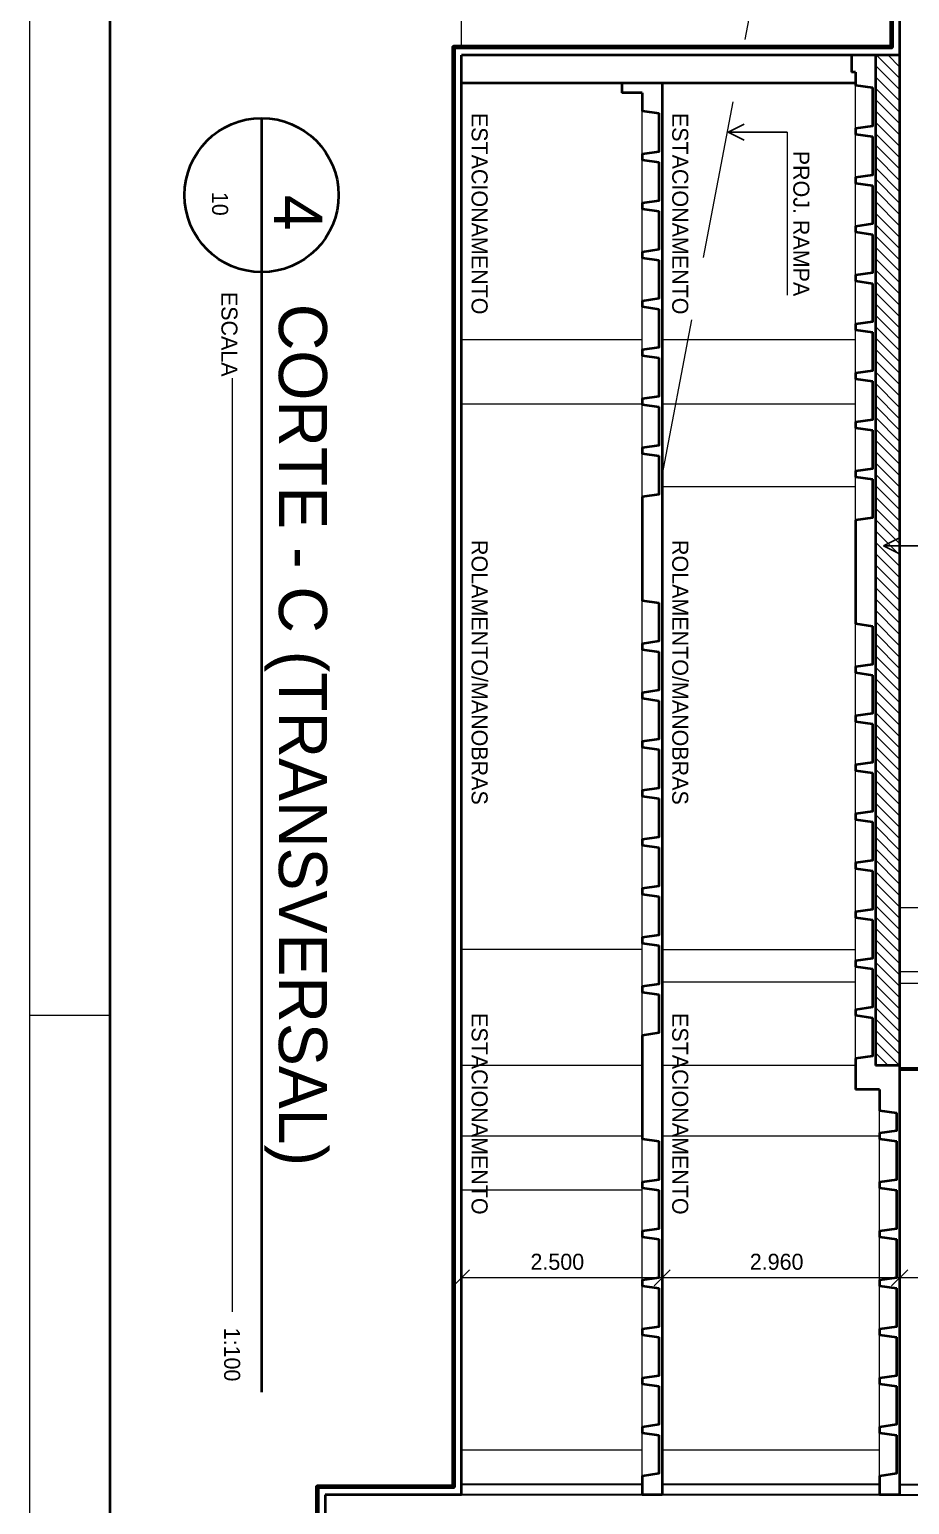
# Model space of a CAD drawing. Header units: metres. Extents: x -62 to 23, y -77 to 42.
# Drawn here: x -61.82 to -50.85, y -46.04 to -27.66 of the extents above; entities that cross this region are included whole.
import ezdxf
from ezdxf.enums import TextEntityAlignment as Align

# ---------------------------------------------------------------- set-up
doc = ezdxf.new("R2010")
doc.units = ezdxf.units.M
doc.header["$MEASUREMENT"] = 0
doc.linetypes.add('DGN Style 3', pattern=[2.76643, 1.976022, -0.790409])
for name, color, linetype, lineweight in [('1 - Eixos', 7, 'Continuous', 0), ('11 - Acabamentos', 7, 'Continuous', 0), ('21 - Hachuras', 7, 'Continuous', 0), ('5 - Laje em Corte', 7, 'Continuous', 0), ('7 - Alvenaria', 7, 'Continuous', 0), ('Level 1-1', 7, 'Continuous', 0), ('Level 11-1', 7, 'Continuous', 0), ('Level 12', 7, 'Continuous', 0), ('Level 41', 7, 'Continuous', 0), ('Level 42', 7, 'Continuous', 0), ('Level 63', 7, 'Continuous', 0)]:
    doc.layers.add(name, color=color, linetype=linetype, lineweight=lineweight)
doc.styles.add('Style-CIVIL', font='CIVIL.shx')
doc.styles.add('Style-INTL_ENGINEERING', font='INTL_ENGINEERING.shx')
doc.dimstyles.get("Standard").update_dxf_attribs({"dimtxt": 0.18, "dimasz": 0.18, "dimexe": 0.18, "dimexo": 0.0625, "dimgap": 0.09, "dimtad": 0, "dimtih": 1, "dimtoh": 1, "dimdec": 4, "dimzin": 1, "dimdsep": 46, "dimtxsty": 'Standard', "dimcen": 0, "dimadec": 0, "dimazin": 0, "dimtfac": 1, "dimtdec": 4, "dimtofl": 0, "dimtmove": 0, "dimatfit": 3, "dimfxl": 0, "dimtolj": 1, "dimtzin": 1, "dimarcsym": 0})

# ---------------------------------------------------------------- blocks, each defined once
blk = doc.blocks.new('*U46')
at = {"layer": 'Level 11-1', "color": 2, "linetype": 'Continuous', "lineweight": 40}
blk.add_line((-0.08778, -0.00076), (0.07094, -0.00076), dxfattribs=at)
at = {"layer": 'Level 11-1', "color": 2, "linetype": 'Continuous', "lineweight": 0}
blk.add_line((-0.0554, -0.00443), (0.06096, -0.00442), dxfattribs=at)
at = {"layer": 'Level 11-1', "color": 2, "linetype": 'Continuous', "lineweight": 40}
blk.add_circle((-0.07819, -0.00077), 0.0096, dxfattribs=at)
at = {"layer": 'Level 11-1', "color": 2, "linetype": 'Continuous', "lineweight": 40, "style": 'Style-INTL_ENGINEERING'}
blk.add_text('CORTE - C (TRANSVERSAL)', height=0.0059999, rotation=0.0007, dxfattribs=at).set_placement((-0.06465, 0.00138))
at = {"layer": 'Level 11-1', "color": 2, "linetype": 'Continuous', "lineweight": 13, "style": 'Style-INTL_ENGINEERING'}
blk.add_text('1:100', height=0.002, rotation=0.0007, dxfattribs=at).set_placement((0.06292, -0.00444), align=Align.MIDDLE_LEFT)
at = {"layer": 'Level 11-1', "color": 2, "linetype": 'Continuous', "lineweight": 0, "style": 'Style-INTL_ENGINEERING'}
blk.add_text('ESCALA', height=0.002, rotation=0.0007, dxfattribs=at).set_placement((-0.05558, -0.00478), align=Align.MIDDLE_RIGHT)
at = {"layer": 'Level 11-1', "color": 2, "linetype": 'Continuous', "lineweight": 40, "insert": (-0.07601, 0.00079), "char_height": 0.006, "attachment_point": 8, "rotation": 0.0007, "line_spacing_factor": 0.6, "style": 'Style-INTL_ENGINEERING'}
blk.add_mtext('4\\P', dxfattribs=at)
at = {"layer": 'Level 11-1', "color": 2, "linetype": 'Continuous', "lineweight": 13, "insert": (-0.07711, -0.00697), "char_height": 0.002, "attachment_point": 8, "rotation": 0.0007, "line_spacing_factor": 0.6, "style": 'Style-INTL_ENGINEERING'}
blk.add_mtext('10\\P', dxfattribs=at)
blk = doc.blocks.new('*D124')
at = {"layer": 'Defpoints'}
for p in [(-50.977, -43.215), (-47.737, -43.215), (-44.497, -43.68), (-50.977, -44.295)]:
    blk.add_point(p, dxfattribs=at)
at = {"layer": 'Level 1-1', "color": 2, "linetype": 'Continuous', "lineweight": 0}
for p, q in [((-51.077, -43.315), (-50.877, -43.115)), ((-50.977, -44.195), (-50.977, -43.115)), ((-44.397, -43.115), (-44.597, -43.315)), ((-44.497, -43.58), (-44.497, -43.115)), ((-44.497, -43.215), (-50.977, -43.215))]:
    blk.add_line(p, q, dxfattribs=at)
at = {"layer": 'Level 1-1', "color": 2, "linetype": 'Continuous', "lineweight": 0, "style": 'Style-CIVIL'}
blk.add_text('6.480', height=0.2, dxfattribs=at).set_placement((-48.125, -43.015), align=Align.MIDDLE_LEFT)
blk = doc.blocks.new('_Oblique')
at = {"color": 0, "linetype": 'ByBlock', "lineweight": -2}
blk.add_line((0.5, 0.5), (-0.5, -0.5), dxfattribs=at)
blk = doc.blocks.new('*D125')
at = {"layer": 'Defpoints'}
for p in [(-53.937, -43.215), (-52.457, -43.215), (-50.977, -44.295), (-53.937, -44.71)]:
    blk.add_point(p, dxfattribs=at)
at = {"layer": 'Level 1-1', "color": 2, "linetype": 'Continuous', "lineweight": 0}
for p, q in [((-54.037, -43.315), (-53.837, -43.115)), ((-53.937, -44.61), (-53.937, -43.115)), ((-50.877, -43.115), (-51.077, -43.315)), ((-50.977, -44.195), (-50.977, -43.115)), ((-50.977, -43.215), (-53.937, -43.215))]:
    blk.add_line(p, q, dxfattribs=at)
at = {"layer": 'Level 1-1', "color": 2, "linetype": 'Continuous', "lineweight": 0, "style": 'Style-CIVIL'}
blk.add_text('2.960', height=0.2, dxfattribs=at).set_placement((-52.845, -43.015), align=Align.MIDDLE_LEFT)
blk = doc.blocks.new('*D126')
at = {"layer": 'Defpoints'}
for p in [(-56.437, -43.215), (-55.187, -43.215), (-56.437, -44.71), (-53.937, -44.71)]:
    blk.add_point(p, dxfattribs=at)
at = {"layer": 'Level 1-1', "color": 2, "linetype": 'Continuous', "lineweight": 0}
for p, q in [((-56.537, -43.315), (-56.337, -43.115)), ((-56.437, -44.61), (-56.437, -43.115)), ((-53.837, -43.115), (-54.037, -43.315)), ((-53.937, -44.61), (-53.937, -43.115)), ((-53.937, -43.215), (-56.437, -43.215))]:
    blk.add_line(p, q, dxfattribs=at)
at = {"layer": 'Level 1-1', "color": 2, "linetype": 'Continuous', "lineweight": 0, "style": 'Style-CIVIL'}
blk.add_text('2.500', height=0.2, dxfattribs=at).set_placement((-55.578, -43.015), align=Align.MIDDLE_LEFT)
blk = doc.blocks.new('*D303')
at = {"layer": 'Defpoints'}
for p in [(-56.437, -26.861), (-53.707, -26.861), (-50.977, -27.246), (-56.437, -27.981)]:
    blk.add_point(p, dxfattribs=at)
at = {"layer": 'Level 1-1', "color": 2, "linetype": 'Continuous', "lineweight": 0}
for p, q in [((-56.537, -26.961), (-56.337, -26.761)), ((-56.437, -27.881), (-56.437, -26.761)), ((-50.877, -26.761), (-51.077, -26.961)), ((-50.977, -27.146), (-50.977, -26.761)), ((-50.977, -26.861), (-56.437, -26.861))]:
    blk.add_line(p, q, dxfattribs=at)
at = {"layer": 'Level 1-1', "color": 2, "linetype": 'Continuous', "lineweight": 0, "style": 'Style-CIVIL'}
blk.add_text('5.460', height=0.2, dxfattribs=at).set_placement((-54.095, -26.661), align=Align.MIDDLE_LEFT)
blk = doc.blocks.new('TerminatorOpen')
at = {"color": 0, "linetype": 'ByBlock', "lineweight": -2}
for q in [(-1, 0.5), (-1, 0), (-1, -0.5)]:
    blk.add_line((0, 0), q, dxfattribs=at)

msp = doc.modelspace()

# ---------------------------------------------------------------- hatches: boundary and pattern name
at = {"layer": '21 - Hachuras', "linetype": 'Continuous', "lineweight": 0}
h = msp.add_hatch(dxfattribs=at)
h.set_pattern_fill('_USER', color=8, style=0)
h.set_pattern_definition([(315, (-51.18562, -45.73762), (0.0707107, 0.0707107), [])])
h.paths.add_polyline_path([(-50.9773, -27.9814), (-51.2773, -27.9814), (-51.2773, -40.5695), (-50.9773, -40.5695)])

# ---------------------------------------------------------------- linework, layer by layer
at = {"layer": '11 - Acabamentos', "color": 30, "linetype": 'Continuous', "lineweight": 13}
msp.add_line((-50.9773, -39.5438), (-45.1173, -39.5438), dxfattribs=at)
at = {"layer": '11 - Acabamentos', "color": 30, "linetype": 'Continuous', "lineweight": 13, "flags": 128}
msp.add_lwpolyline([(-49.9773, -38.6031), (-49.9773, -39.4031), (-50.9773, -39.4031), (-50.9773, -38.6031)], close=True, dxfattribs=at)
at = {"layer": '21 - Hachuras', "color": 8, "linetype": 'Continuous', "lineweight": 0, "flags": 128}
msp.add_lwpolyline([(-50.9773, -27.9814), (-51.2773, -27.9814), (-51.2773, -40.5695), (-50.9773, -40.5695)], close=True, dxfattribs=at)
at = {"layer": '5 - Laje em Corte', "color": 240, "linetype": 'DGN Style 3', "lineweight": 0}
msp.add_line((-53.9373, -33.2207), (-51.9773, -22.9207), dxfattribs=at)
at = {"layer": '5 - Laje em Corte', "color": 1, "linetype": 'Continuous', "lineweight": 40}
for p, q in [((-50.9773, -27.0987), (-50.9773, -45.9206)), ((-56.4373, -45.9206), (-56.4373, -27.9814)), ((-50.9773, -27.9814), (-56.4373, -27.9814)), ((-51.5773, -27.9814), (-51.5773, -28.1945)), ((-51.2773, -27.9814), (-51.2773, -40.5695)), ((-51.5273, -28.1945), (-51.5773, -28.1945)), ((-51.5273, -28.3314), (-56.4373, -28.3314)), ((-54.4373, -28.3314), (-54.4373, -28.4514)), ((-54.1873, -28.4514), (-54.4373, -28.4514)), ((-53.9373, -28.3314), (-53.9373, -45.9206)), ((-50.9773, -40.5695), (-51.2773, -40.5695)), ((-51.2273, -40.8695), (-51.5273, -40.8695)), ((-56.4373, -45.9206), (-58.1373, -45.9206)), ((-58.1373, -45.9206), (-58.1373, -47.7845)), ((-53.9373, -45.9206), (-54.1873, -45.9206)), ((-50.9773, -45.9206), (-51.2273, -45.9206))]:
    msp.add_line(p, q, dxfattribs=at)
at = {"layer": '5 - Laje em Corte', "color": 1, "linetype": 'Continuous', "lineweight": 13}
for p, q in [((-51.5273, -40.4845), (-51.5273, -28.3545)), ((-54.1873, -33.4845), (-54.1873, -28.6745)), ((-54.1873, -40.1945), (-54.1873, -34.7745)), ((-51.2273, -45.6845), (-51.2273, -41.1295)), ((-54.1873, -45.6845), (-54.1873, -41.4845))]:
    msp.add_line(p, q, dxfattribs=at)
at = {"layer": '5 - Laje em Corte', "color": 1, "linetype": 'Continuous', "lineweight": 0}
for p, q in [((-54.1873, -31.5295), (-56.4373, -31.5295)), ((-51.5273, -31.5295), (-53.9373, -31.5295)), ((-54.1873, -32.3295), (-56.4373, -32.3295)), ((-51.5273, -32.3295), (-53.9373, -32.3295)), ((-51.5273, -39.1295), (-53.9373, -39.1295)), ((-51.5273, -39.5295), (-53.9373, -39.5295)), ((-54.1873, -40.5695), (-56.4373, -40.5695)), ((-51.5273, -40.5695), (-53.9373, -40.5695)), ((-54.1873, -41.4495), (-56.4373, -41.4495)), ((-51.2273, -41.4495), (-53.9373, -41.4495))]:
    msp.add_line(p, q, dxfattribs=at)
at = {"layer": '5 - Laje em Corte', "color": 7, "linetype": 'Continuous', "lineweight": 13}
for p, q in [((-51.5273, -33.3595), (-53.9373, -33.3595)), ((-54.1873, -39.1237), (-56.4373, -39.1237)), ((-54.1873, -42.1237), (-56.4373, -42.1237)), ((-54.1873, -45.3641), (-56.4373, -45.3641))]:
    msp.add_line(p, q, dxfattribs=at)
at = {"layer": '5 - Laje em Corte', "color": 1, "linetype": 'Continuous', "lineweight": 140, "flags": 128}
msp.add_lwpolyline([(-53.7129, -13.2486), (-53.7129, -17.4694), (-53.5629, -17.4694), (-53.5629, -19.851), (-51.0773, -19.851), (-51.0773, -20.6531), (-52.3773, -20.6531), (-52.3773, -24.6957), (-51.3273, -24.6957), (-51.3273, -27.1987), (-51.0773, -27.1987), (-51.0773, -27.8814), (-56.5373, -27.8814), (-56.5373, -45.8206), (-58.2373, -45.8206), (-58.2373, -47.8845), (-56.5373, -47.8845), (-56.5373, -56.2789), (-51.0773, -56.2789), (-51.0773, -59.3463), (-52.6538, -59.3463), (-52.6538, -65.9487)], dxfattribs=at)
at = {"layer": '5 - Laje em Corte', "color": 1, "linetype": 'Continuous', "lineweight": 40, "flags": 128}
for points in [[(-51.5273, -28.1945), (-51.5273, -28.3545), (-51.3173, -28.3845)], [(-54.1873, -28.4514), (-54.1873, -28.6745), (-53.9773, -28.7045)], [(-51.3173, -28.3845), (-51.3173, -28.8645), (-51.5273, -28.8945), (-51.5273, -28.9645), (-51.3173, -28.9945)], [(-53.9773, -28.7045), (-53.9773, -29.1845), (-54.1873, -29.2145), (-54.1873, -29.2845), (-53.9773, -29.3145)], [(-51.3173, -28.9945), (-51.3173, -29.4745), (-51.5273, -29.5045), (-51.5273, -29.5745), (-51.3173, -29.6045)], [(-53.9773, -29.3145), (-53.9773, -29.7945), (-54.1873, -29.8245), (-54.1873, -29.8945), (-53.9773, -29.9245)], [(-51.3173, -29.6045), (-51.3173, -30.0845), (-51.5273, -30.1145), (-51.5273, -30.1845), (-51.3173, -30.2145)], [(-53.9773, -29.9245), (-53.9773, -30.4045), (-54.1873, -30.4345), (-54.1873, -30.5045), (-53.9773, -30.5345)], [(-51.3173, -30.2145), (-51.3173, -30.6945), (-51.5273, -30.7245), (-51.5273, -30.7945), (-51.3173, -30.8245)], [(-53.9773, -30.5345), (-53.9773, -31.0145), (-54.1873, -31.0445), (-54.1873, -31.1145), (-53.9773, -31.1445)], [(-51.3173, -30.8245), (-51.3173, -31.3045), (-51.5273, -31.3345), (-51.5273, -31.4045), (-51.3173, -31.4345)], [(-53.9773, -31.1445), (-53.9773, -31.6245), (-54.1873, -31.6545), (-54.1873, -31.7245), (-53.9773, -31.7545)], [(-51.3173, -31.4345), (-51.3173, -31.9145), (-51.5273, -31.9445), (-51.5273, -32.0145), (-51.3173, -32.0445)], [(-53.9773, -31.7545), (-53.9773, -32.2345), (-54.1873, -32.2645), (-54.1873, -32.3345), (-53.9773, -32.3645)], [(-51.3173, -32.0445), (-51.3173, -32.5245), (-51.5273, -32.5545), (-51.5273, -32.6245), (-51.3173, -32.6545)], [(-53.9773, -32.3645), (-53.9773, -32.8445), (-54.1873, -32.8745), (-54.1873, -32.9445), (-53.9773, -32.9745)], [(-51.3173, -32.6545), (-51.3173, -33.1345), (-51.5273, -33.1645), (-51.5273, -33.2345), (-51.3173, -33.2645)], [(-53.9773, -32.9745), (-53.9773, -33.4545), (-54.1873, -33.4845)], [(-51.3173, -33.2645), (-51.3173, -33.7445), (-51.5273, -33.7745)], [(-54.1873, -33.4845), (-54.1873, -34.7745), (-53.9773, -34.8045)], [(-51.5273, -33.7745), (-51.5273, -35.0645), (-51.3173, -35.0945)], [(-53.9773, -34.8045), (-53.9773, -35.2845), (-54.1873, -35.3145), (-54.1873, -35.3845), (-53.9773, -35.4145)], [(-51.3173, -35.0945), (-51.3173, -35.5745), (-51.5273, -35.6045), (-51.5273, -35.6745), (-51.3173, -35.7045)], [(-53.9773, -35.4145), (-53.9773, -35.8945), (-54.1873, -35.9245), (-54.1873, -35.9945), (-53.9773, -36.0245)], [(-51.3173, -35.7045), (-51.3173, -36.1845), (-51.5273, -36.2145), (-51.5273, -36.2845), (-51.3173, -36.3145)], [(-53.9773, -36.0245), (-53.9773, -36.5045), (-54.1873, -36.5345), (-54.1873, -36.6045), (-53.9773, -36.6345)], [(-51.3173, -36.3145), (-51.3173, -36.7945), (-51.5273, -36.8245), (-51.5273, -36.8945), (-51.3173, -36.9245)], [(-53.9773, -36.6345), (-53.9773, -37.1145), (-54.1873, -37.1445), (-54.1873, -37.2145), (-53.9773, -37.2445)], [(-51.3173, -36.9245), (-51.3173, -37.4045), (-51.5273, -37.4345), (-51.5273, -37.5045), (-51.3173, -37.5345)], [(-53.9773, -37.2445), (-53.9773, -37.7245), (-54.1873, -37.7545), (-54.1873, -37.8245), (-53.9773, -37.8545)], [(-51.3173, -37.5345), (-51.3173, -38.0145), (-51.5273, -38.0445), (-51.5273, -38.1145), (-51.3173, -38.1445)], [(-53.9773, -37.8545), (-53.9773, -38.3345), (-54.1873, -38.3645), (-54.1873, -38.4345), (-53.9773, -38.4645)], [(-51.3173, -38.1445), (-51.3173, -38.6245), (-51.5273, -38.6545), (-51.5273, -38.7245), (-51.3173, -38.7545)], [(-53.9773, -38.4645), (-53.9773, -38.9445), (-54.1873, -38.9745), (-54.1873, -39.0445), (-53.9773, -39.0745)], [(-51.3173, -38.7545), (-51.3173, -39.2345), (-51.5273, -39.2645), (-51.5273, -39.3345), (-51.3173, -39.3645)], [(-53.9773, -39.0745), (-53.9773, -39.5545), (-54.1873, -39.5845), (-54.1873, -39.6545), (-53.9773, -39.6845)], [(-51.3173, -39.3645), (-51.3173, -39.8445), (-51.5273, -39.8745), (-51.5273, -39.9445), (-51.3173, -39.9745)], [(-53.9773, -39.6845), (-53.9773, -40.1645), (-54.1873, -40.1945)], [(-51.3173, -39.9745), (-51.3173, -40.4545), (-51.5273, -40.4845)], [(-54.1873, -40.1945), (-54.1873, -41.4845), (-53.9773, -41.5145)], [(-51.5273, -40.4845), (-51.5273, -40.8695)], [(-51.2273, -40.8695), (-51.2273, -41.1295), (-51.0173, -41.1595)], [(-51.0173, -41.1595), (-51.0173, -41.3845), (-51.2273, -41.4145), (-51.2273, -41.4845), (-51.0173, -41.5145)], [(-53.9773, -41.5145), (-53.9773, -41.9945), (-54.1873, -42.0245), (-54.1873, -42.0945), (-53.9773, -42.1245)], [(-51.0173, -41.5145), (-51.0173, -41.9945), (-51.2273, -42.0245), (-51.2273, -42.0945), (-51.0173, -42.1245)], [(-53.9773, -42.1245), (-53.9773, -42.6045), (-54.1873, -42.6345), (-54.1873, -42.7045), (-53.9773, -42.7345)], [(-51.0173, -42.1245), (-51.0173, -42.6045), (-51.2273, -42.6345), (-51.2273, -42.7045), (-51.0173, -42.7345)], [(-53.9773, -42.7345), (-53.9773, -43.2145), (-54.1873, -43.2445), (-54.1873, -43.3145), (-53.9773, -43.3445)], [(-51.0173, -42.7345), (-51.0173, -43.2145), (-51.2273, -43.2445), (-51.2273, -43.3145), (-51.0173, -43.3445)], [(-53.9773, -43.3445), (-53.9773, -43.8245), (-54.1873, -43.8545), (-54.1873, -43.9245), (-53.9773, -43.9545)], [(-51.0173, -43.3445), (-51.0173, -43.8245), (-51.2273, -43.8545), (-51.2273, -43.9245), (-51.0173, -43.9545)], [(-53.9773, -43.9545), (-53.9773, -44.4345), (-54.1873, -44.4645), (-54.1873, -44.5345), (-53.9773, -44.5645)], [(-51.0173, -43.9545), (-51.0173, -44.4345), (-51.2273, -44.4645), (-51.2273, -44.5345), (-51.0173, -44.5645)], [(-53.9773, -44.5645), (-53.9773, -45.0445), (-54.1873, -45.0745), (-54.1873, -45.1445), (-53.9773, -45.1745)], [(-51.0173, -44.5645), (-51.0173, -45.0445), (-51.2273, -45.0745), (-51.2273, -45.1445), (-51.0173, -45.1745)], [(-53.9773, -45.1745), (-53.9773, -45.6545), (-54.1873, -45.6845), (-54.1873, -45.9206)], [(-51.0173, -45.1745), (-51.0173, -45.6545), (-51.2273, -45.6845), (-51.2273, -45.9206)]]:
    msp.add_lwpolyline(points, dxfattribs=at)
at = {"layer": '7 - Alvenaria', "color": 131, "linetype": 'Continuous', "lineweight": 30, "flags": 128}
msp.add_lwpolyline([(-50.9774, -40.5997), (-45.1173, -40.5997), (-45.1173, -40.6297), (-50.9774, -40.6297)], close=True, dxfattribs=at)
at = {"layer": 'Level 12', "color": 2, "linetype": 'Continuous', "lineweight": 0}
msp.add_line((-52.3773, -28.9405), (-52.3773, -30.9729), dxfattribs=at)
at = {"layer": 'Level 41', "color": 7, "linetype": 'Continuous', "lineweight": 30}
for p, q in [((-54.1873, -45.7906), (-56.4373, -45.7906)), ((-54.1873, -45.9206), (-56.4373, -45.9206)), ((-51.2273, -45.7906), (-53.9373, -45.7906)), ((-51.2273, -45.9206), (-53.9373, -45.9206)), ((-50.9773, -45.7906), (-44.9973, -45.7906)), ((-50.9773, -45.9206), (-44.9973, -45.9206))]:
    msp.add_line(p, q, dxfattribs=at)
at = {"layer": 'Level 42', "color": 7, "linetype": 'Continuous', "lineweight": 13}
msp.add_line((-51.2273, -45.3641), (-53.9373, -45.3641), dxfattribs=at)
at = {"layer": 'Level 63', "color": 131, "linetype": 'Continuous', "lineweight": 40}
msp.add_line((-60.8205, 39.4525), (-60.8205, -75.9485), dxfattribs=at)
at = {"layer": 'Level 63', "color": 131, "linetype": 'Continuous', "lineweight": 0}
msp.add_line((-60.8205, -39.9485), (-61.8205, -39.9485), dxfattribs=at)
at = {"layer": 'Level 63', "color": 131, "linetype": 'Continuous', "lineweight": 0, "flags": 128}
msp.add_lwpolyline([(22.2795, -76.9485), (22.2795, 41.9525), (-61.8205, 41.9525), (-61.8205, -76.9485)], close=True, dxfattribs=at)
at = {"layer": 'Level 63', "color": 131, "linetype": 'Continuous', "lineweight": 13, "flags": 128}
msp.add_lwpolyline([(21.2805, -13.2486), (21.2805, -65.9487), (-60.8219, -65.9487), (-60.8219, -13.2486)], close=True, dxfattribs=at)

# ---------------------------------------------------------------- block references
at = {"layer": 'Level 11-1', "color": 2, "linetype": 'Continuous', "lineweight": 40, "xscale": 100, "yscale": 100, "zscale": 100, "rotation": 270}
msp.add_blockref('*U46', (-58.8515, -37.5441), dxfattribs=at)

# ---------------------------------------------------------------- texts
at = {"layer": 'Level 12', "color": 2, "linetype": 'Continuous', "lineweight": 13, "char_height": 0.199998, "attachment_point": 5, "rotation": 270, "line_spacing_factor": 1.200006, "style": 'Style-INTL_ENGINEERING'}
for s, insert in [('ESTACIONAMENTO\\P', (-56.213, -29.9562)), ('ESTACIONAMENTO\\P', (-53.713, -29.9562)), ('PROJ. RAMPA\\P', (-52.2043, -30.0788)), ('ROLAMENTO/MANOBRAS\\P', (-56.213, -35.6716)), ('ROLAMENTO/MANOBRAS\\P', (-53.713, -35.6716)), ('ESTACIONAMENTO\\P', (-56.213, -41.1719)), ('ESTACIONAMENTO\\P', (-53.713, -41.1719))]:
    msp.add_mtext(s, dxfattribs=dict(at, insert=insert))

# ---------------------------------------------------------------- dimensions: what is measured, and where the dimension line sits
at = {"layer": 'Level 1-1', "color": 2, "linetype": 'Continuous', "lineweight": 0}
for base, p1, p2, override, picture, middle in [((-56.4373, -26.8613), (-50.9773, -27.246), (-56.4373, -27.9814), {"dimtxt": 0.2, "dimasz": 0.2, "dimexe": 0.1, "dimexo": 0.1, "dimgap": 0.1, "dimtad": 1, "dimtih": 0, "dimtoh": 0, "dimdec": 3, "dimzin": 3, "dimtxsty": 'Style-CIVIL', "dimblk": 'Oblique', "dimclre": 2, "dimtdec": 3, "dimatfit": 1, "dimfrac": 2, "dimtolj": 0, "dimtzin": 3, "dimlwe": 0}, '*D303', (-53.7073, -26.8613)), ((-56.4373, -43.215), (-53.9373, -44.7096), (-56.4373, -44.7096), {"dimtxt": 0.2, "dimasz": 0.2, "dimexe": 0.1, "dimexo": 0.1, "dimgap": 0.1, "dimtad": 1, "dimtih": 0, "dimtoh": 0, "dimdec": 3, "dimzin": 3, "dimtxsty": 'Style-CIVIL', "dimblk": 'Oblique', "dimclre": 2, "dimtdec": 3, "dimatfit": 1, "dimtolj": 0, "dimtzin": 3, "dimlwe": 0}, '*D126', (-55.1873, -43.215)), ((-53.9373, -43.215), (-50.9773, -44.2953), (-53.9373, -44.7096), {"dimtxt": 0.2, "dimasz": 0.2, "dimexe": 0.1, "dimexo": 0.1, "dimgap": 0.1, "dimtad": 1, "dimtih": 0, "dimtoh": 0, "dimdec": 3, "dimzin": 3, "dimtxsty": 'Style-CIVIL', "dimblk": 'Oblique', "dimclre": 2, "dimtdec": 3, "dimatfit": 1, "dimtolj": 0, "dimtzin": 3, "dimlwe": 0}, '*D125', (-52.4573, -43.215)), ((-50.9773, -43.215), (-44.4973, -43.6801), (-50.9773, -44.2953), {"dimtxt": 0.2, "dimasz": 0.2, "dimexe": 0.1, "dimexo": 0.1, "dimgap": 0.1, "dimtad": 1, "dimtih": 0, "dimtoh": 0, "dimdec": 3, "dimzin": 3, "dimtxsty": 'Style-CIVIL', "dimblk": 'Oblique', "dimclre": 2, "dimtdec": 3, "dimatfit": 1, "dimtolj": 0, "dimtzin": 3, "dimlwe": 0}, '*D124', (-47.7373, -43.215))]:
    dim = msp.add_linear_dim(base=base, p1=p1, p2=p2, angle=180, dimstyle='Standard', override=override, dxfattribs=at)
    dim.commit()
    dim.dimension.update_dxf_attribs({"geometry": picture, "text_midpoint": middle})

# ---------------------------------------------------------------- leaders
at = {"layer": '1 - Eixos', "color": 2, "linetype": 'Continuous', "lineweight": 0}
for points in [[(-53.1134, -28.9405), (-52.3773, -28.9405)], [(-51.1768, -34.0942), (-49.4582, -34.0942)]]:
    msp.add_leader(points, dimstyle='Standard', override={"dimtxt": 0.199, "dimasz": 0.199, "dimgap": 0, "dimtad": 1, "dimtxsty": 'Style-INTL_ENGINEERING', "dimldrblk": 'TerminatorOpen'}, dxfattribs=at)

doc.saveas('drawing.dxf')
